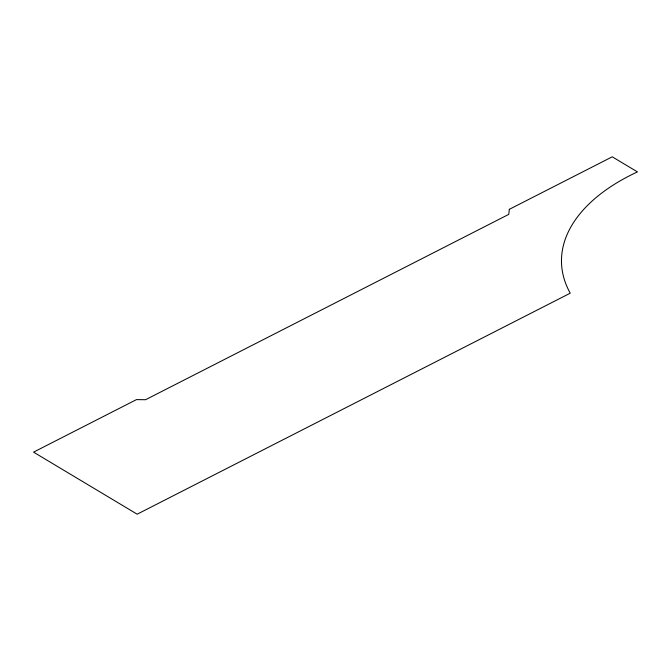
<?xml version="1.0" encoding="UTF-8"?>
<svg xmlns="http://www.w3.org/2000/svg" width="671" height="671" viewBox="0 0 671 671"><rect width="100%" height="100%" fill="white"/><g stroke="black" fill="none" stroke-linecap="round" stroke-linejoin="round"><path stroke-width="1.01" d="M509.314 209.335L508.777 214.359L145.582 399.715L136.481 399.606L33.55 452.137L137.169 514.196L570.233 293.185A203.607 112.082 -1.7 0 1 637.45 171.902L612.246 156.804L509.314 209.335"/></g></svg>
